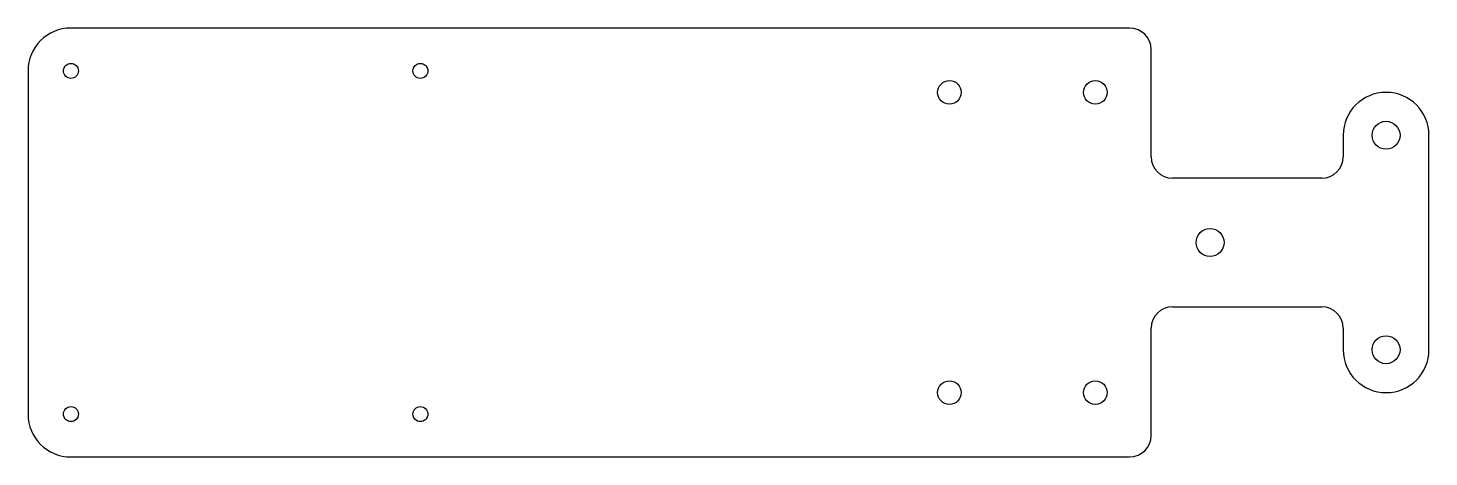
# Model space of a CAD drawing. Header units: millimetres. Extents: x -10 to 316, y 0 to 100.
import ezdxf

# ---------------------------------------------------------------- set-up
doc = ezdxf.new("R2010")
doc.units = ezdxf.units.MM
doc.header["$MEASUREMENT"] = 0

msp = doc.modelspace()

# ---------------------------------------------------------------- linework, layer by layer
for p, q in [((246.71, 100), (0, 100)), ((251.71, 70), (251.71, 95)), ((-10, 90), (-10, 10)), ((296.46, 75), (296.46, 70)), ((316.46, 25), (316.46, 75)), ((291.46, 65), (256.71, 65)), ((256.71, 35), (291.46, 35)), ((251.71, 5), (251.71, 30)), ((296.46, 30), (296.46, 25)), ((0, 0), (246.71, 0))]:
    msp.add_line(p, q)
for centre, radius in [((0, 90), 1.75), ((81.43, 90), 1.75), ((204.71, 85), 2.75), ((238.71, 85), 2.75), ((306.46, 75), 3.25), ((265.46, 50), 3.25), ((306.46, 25), 3.25), ((204.71, 15), 2.75), ((238.71, 15), 2.75), ((0, 10), 1.75), ((81.43, 10), 1.75)]:
    msp.add_circle(centre, radius)
for centre, radius, start, end in [((0, 90), 10, 90, 180), ((246.71, 95), 5, 0, 90), ((306.46, 75), 10, 0, 180), ((256.71, 70), 5, 180, 270), ((291.46, 70), 5, -90, 0), ((256.71, 30), 5, 90, 180), ((291.46, 30), 5, 0, 90), ((306.46, 25), 10, -180, 0), ((0, 10), 10, 180, 270), ((246.71, 5), 5, 270, 360)]:
    msp.add_arc(centre, radius, start, end)

doc.saveas('drawing.dxf')
